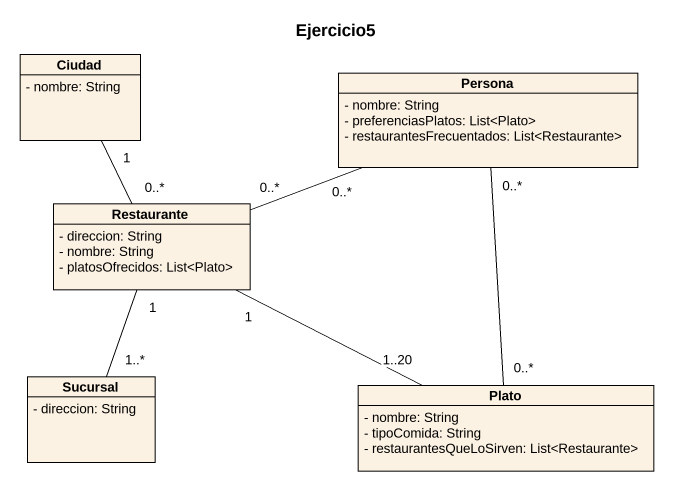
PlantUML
@startuml
title Ejercicio5
hide circle
hide empty members
skinparam classAttributeIconSize 0
class Ciudad {
  - nombre: String
}
class Persona {
  - nombre: String
  - preferenciasPlatos: List<Plato>
  - restaurantesFrecuentados: List<Restaurante>
}
class Restaurante {
  - direccion: String
  - nombre: String
  - platosOfrecidos: List<Plato>
}
class Sucursal {
  - direccion: String
}
class Plato {
  - nombre: String
  - tipoComida: String
  - restaurantesQueLoSirven: List<Restaurante>
}
Ciudad "1" -- "0..*" Restaurante
Persona "0..*" -left- "0..*" Restaurante
Persona "0..*" -- "0..*" Plato
Sucursal "1..*" -up- "1" Restaurante
Plato "1..20" -left- "1" Restaurante
@enduml
